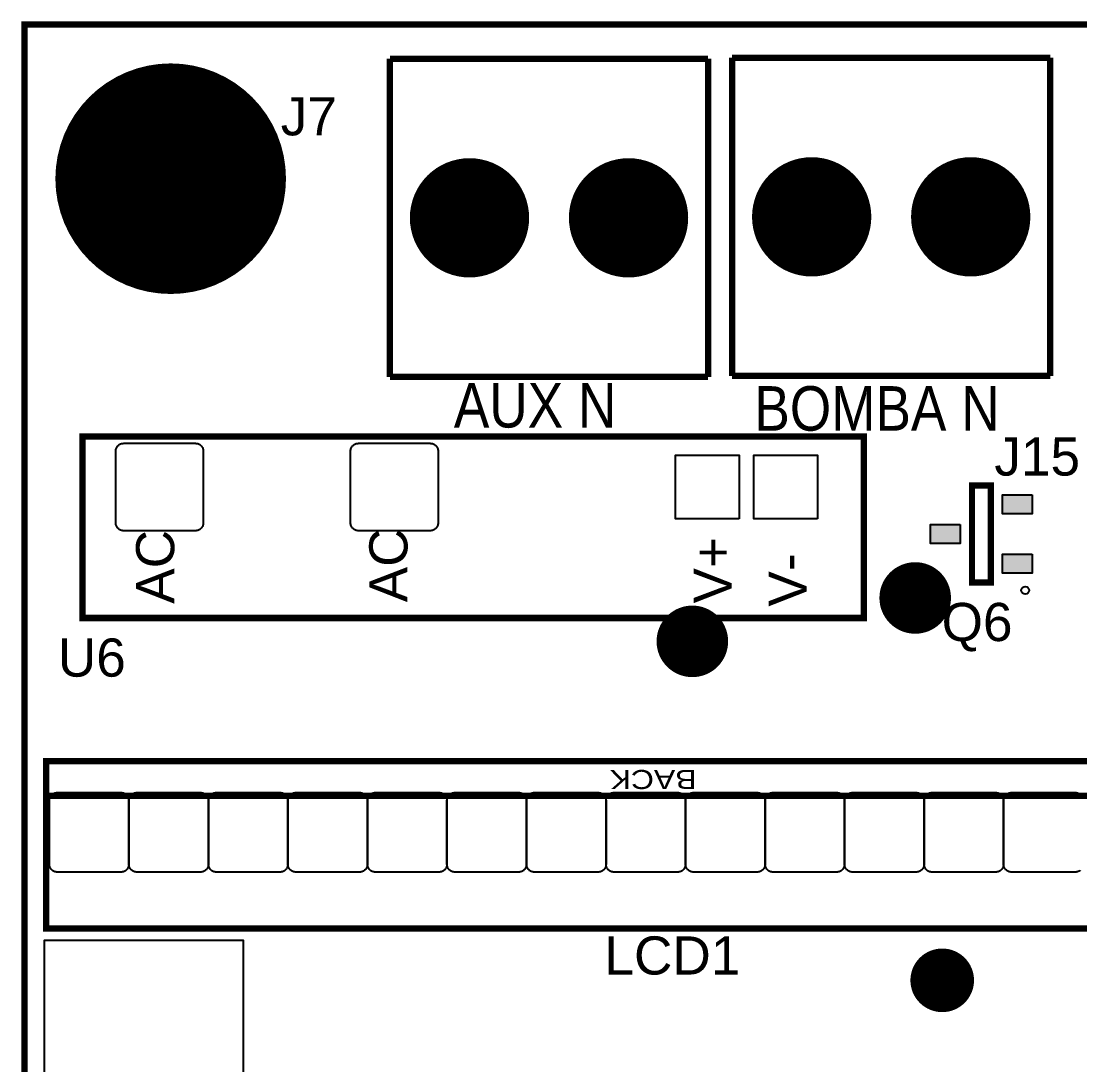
# Model space of a CAD drawing. Header units: inches. Extents: x -2.29 to 2.29, y -1.8 to 1.8.
# Drawn here: x -2.293 to -0.962, y 0.491 to 1.803 of the extents above; entities that cross this region are included whole.
import ezdxf

# ---------------------------------------------------------------- set-up
doc = ezdxf.new("R2010")
doc.units = ezdxf.units.IN
doc.layers.get('0').update_dxf_attribs({"linetype": 'CONTINUOUS'})

# ---------------------------------------------------------------- blocks, each defined once
blk = doc.blocks.new('RPAD')
blk.add_trace([(-0.5, -0.5), (-0.5, 0.5), (0.5, -0.5), (0.5, 0.5)])
blk = doc.blocks.new('EPAD')
at = {"const_width": 0.5}
blk.add_lwpolyline([(-0.25, 0, 1), (0.25, 0, 1)], format="xyb", close=True, dxfattribs=at)

msp = doc.modelspace()

# ---------------------------------------------------------------- linework, layer by layer
for points, const_width in [([(-2.288843, -1.799429), (2.288843, -1.799429), (2.288843, 1.799429), (-2.288843, 1.799429), (-2.288843, -1.799429)], 0.008), ([(-2.288843, -1.799429), (2.288843, -1.799429), (2.288843, 1.799429), (-2.288843, 1.799429), (-2.288843, -1.799429)], 0.008), ([(-2.288843, -1.799429), (2.288843, -1.799429), (2.288843, 1.799429), (-2.288843, 1.799429), (-2.288843, -1.799429)], 0.008), ([(-1.829059, 1.756102), (-1.829059, 1.356102)], 0.008), ([(-1.829059, 1.756102), (-1.429059, 1.756102)], 0.008), ([(-1.829059, 1.756102), (-1.829059, 1.356102)], 0.008), ([(-1.829059, 1.756102), (-1.429059, 1.756102)], 0.008), ([(-1.829059, 1.756102), (-1.829059, 1.356102)], 0.008), ([(-1.829059, 1.756102), (-1.429059, 1.756102)], 0.008), ([(-1.429059, 1.756102), (-1.429059, 1.356102)], 0.008), ([(-1.429059, 1.756102), (-1.429059, 1.356102)], 0.008), ([(-1.429059, 1.756102), (-1.429059, 1.356102)], 0.008), ([(-1.398752, 1.757338), (-1.398752, 1.357338)], 0.008), ([(-1.398752, 1.757338), (-0.998752, 1.757338)], 0.008), ([(-1.398752, 1.757338), (-1.398752, 1.357338)], 0.008), ([(-1.398752, 1.757338), (-0.998752, 1.757338)], 0.008), ([(-1.398752, 1.757338), (-1.398752, 1.357338)], 0.008), ([(-1.398752, 1.757338), (-0.998752, 1.757338)], 0.008), ([(-0.998752, 1.757338), (-0.998752, 1.357338)], 0.008), ([(-0.998752, 1.757338), (-0.998752, 1.357338)], 0.008), ([(-0.998752, 1.757338), (-0.998752, 1.357338)], 0.008), ([(-1.829059, 1.356102), (-1.429059, 1.356102)], 0.008), ([(-1.829059, 1.356102), (-1.429059, 1.356102)], 0.008), ([(-1.829059, 1.356102), (-1.429059, 1.356102)], 0.008), ([(-1.398752, 1.357338), (-0.998752, 1.357338)], 0.008), ([(-1.398752, 1.357338), (-0.998752, 1.357338)], 0.008), ([(-1.398752, 1.357338), (-0.998752, 1.357338)], 0.008), ([(-2.215563, 1.052779), (-1.232996, 1.052779), (-1.232996, 1.281125), (-2.215563, 1.281125), (-2.215563, 1.052779)], 0.008), ([(-2.215563, 1.052779), (-1.232996, 1.052779), (-1.232996, 1.281125), (-2.215563, 1.281125), (-2.215563, 1.052779)], 0.008), ([(-2.215563, 1.052779), (-1.232996, 1.052779), (-1.232996, 1.281125), (-2.215563, 1.281125), (-2.215563, 1.052779)], 0.008), ([(-1.073547, 1.219487), (-1.097169, 1.219487), (-1.097169, 1.09744), (-1.073547, 1.09744), (-1.073547, 1.219487)], 0.007874), ([(-1.073547, 1.219487), (-1.097169, 1.219487), (-1.097169, 1.09744), (-1.073547, 1.09744), (-1.073547, 1.219487)], 0.007874), ([(-1.073547, 1.219487), (-1.097169, 1.219487), (-1.097169, 1.09744), (-1.073547, 1.09744), (-1.073547, 1.219487)], 0.007874), ([(-2.261366, 0.662346), (-0.657366, 0.662346), (-0.657366, 0.872582), (-2.261366, 0.872582), (-2.261366, 0.662346)], 0.008), ([(-2.261366, 0.662346), (-0.657366, 0.662346), (-0.657366, 0.872582), (-2.261366, 0.872582), (-2.261366, 0.662346)], 0.008), ([(-2.261366, 0.662346), (-0.657366, 0.662346), (-0.657366, 0.872582), (-2.261366, 0.872582), (-2.261366, 0.662346)], 0.008), ([(-0.660122, 0.829275), (-2.258547, 0.829275)], 0.008), ([(-0.660122, 0.829275), (-2.258547, 0.829275)], 0.008), ([(-0.660122, 0.829275), (-2.258547, 0.829275)], 0.008)]:
    msp.add_lwpolyline(points, dxfattribs=dict(const_width=const_width))
for points in [[(-2.073822, 1.162519), (-2.163822, 1.162519), (-2.164862, 1.162569), (-2.165867, 1.162718), (-2.166834, 1.16296), (-2.167758, 1.163291), (-2.168634, 1.163705), (-2.169458, 1.1642), (-2.170226, 1.164769), (-2.170932, 1.165409), (-2.171572, 1.166116), (-2.172141, 1.166883), (-2.172636, 1.167707), (-2.173051, 1.168583), (-2.173381, 1.169507), (-2.173624, 1.170474), (-2.173772, 1.17148), (-2.173822, 1.172519), (-2.173822, 1.262519), (-2.173772, 1.263558), (-2.173624, 1.264563), (-2.173381, 1.26553), (-2.173051, 1.266454), (-2.172636, 1.267331), (-2.172141, 1.268155), (-2.171572, 1.268922), (-2.170932, 1.269628), (-2.170226, 1.270269), (-2.169458, 1.270838), (-2.168634, 1.271333), (-2.167758, 1.271747), (-2.166834, 1.272078), (-2.165867, 1.27232), (-2.164862, 1.272469), (-2.163822, 1.272519), (-2.073822, 1.272519), (-2.072783, 1.272469), (-2.071778, 1.27232), (-2.070811, 1.272078), (-2.069887, 1.271747), (-2.069011, 1.271333), (-2.068187, 1.270838), (-2.067419, 1.270269), (-2.066713, 1.269628), (-2.066073, 1.268922), (-2.065504, 1.268155), (-2.065009, 1.267331), (-2.064594, 1.266454), (-2.064263, 1.26553), (-2.064021, 1.264563), (-2.063873, 1.263558), (-2.063822, 1.262519), (-2.063822, 1.172519), (-2.063873, 1.17148), (-2.064021, 1.170474), (-2.064263, 1.169507), (-2.064594, 1.168583), (-2.065009, 1.167707), (-2.065504, 1.166883), (-2.066073, 1.166116), (-2.066713, 1.165409), (-2.067419, 1.164769), (-2.068187, 1.1642), (-2.069011, 1.163705), (-2.069887, 1.163291), (-2.070811, 1.16296), (-2.071778, 1.162718), (-2.072783, 1.162569), (-2.073822, 1.162519)], [(-1.778547, 1.162519), (-1.868547, 1.162519), (-1.869586, 1.162569), (-1.870591, 1.162718), (-1.871558, 1.16296), (-1.872482, 1.163291), (-1.873359, 1.163705), (-1.874183, 1.1642), (-1.87495, 1.164769), (-1.875656, 1.165409), (-1.876296, 1.166116), (-1.876866, 1.166883), (-1.87736, 1.167707), (-1.877775, 1.168583), (-1.878106, 1.169507), (-1.878348, 1.170474), (-1.878496, 1.17148), (-1.878547, 1.172519), (-1.878547, 1.262519), (-1.878496, 1.263558), (-1.878348, 1.264563), (-1.878106, 1.26553), (-1.877775, 1.266454), (-1.87736, 1.267331), (-1.876866, 1.268155), (-1.876296, 1.268922), (-1.875656, 1.269628), (-1.87495, 1.270269), (-1.874183, 1.270838), (-1.873359, 1.271333), (-1.872482, 1.271747), (-1.871558, 1.272078), (-1.870591, 1.27232), (-1.869586, 1.272469), (-1.868547, 1.272519), (-1.778547, 1.272519), (-1.777507, 1.272469), (-1.776502, 1.27232), (-1.775535, 1.272078), (-1.774611, 1.271747), (-1.773735, 1.271333), (-1.772911, 1.270838), (-1.772143, 1.270269), (-1.771437, 1.269628), (-1.770797, 1.268922), (-1.770228, 1.268155), (-1.769733, 1.267331), (-1.769319, 1.266454), (-1.768988, 1.26553), (-1.768746, 1.264563), (-1.768597, 1.263558), (-1.768547, 1.262519), (-1.768547, 1.172519), (-1.768597, 1.17148), (-1.768746, 1.170474), (-1.768988, 1.169507), (-1.769319, 1.168583), (-1.769733, 1.167707), (-1.770228, 1.166883), (-1.770797, 1.166116), (-1.771437, 1.165409), (-1.772143, 1.164769), (-1.772911, 1.1642), (-1.773735, 1.163705), (-1.774611, 1.163291), (-1.775535, 1.16296), (-1.776502, 1.162718), (-1.777507, 1.162569), (-1.778547, 1.162519)], [(-1.389846, 1.177519), (-1.469846, 1.177519), (-1.469846, 1.257519), (-1.389846, 1.257519), (-1.389846, 1.177519)], [(-1.291421, 1.177519), (-1.371421, 1.177519), (-1.371421, 1.257519), (-1.291421, 1.257519), (-1.291421, 1.177519)], [(-1.021582, 1.207865), (-1.021582, 1.183865), (-1.058582, 1.183865), (-1.058582, 1.207865), (-1.021582, 1.207865)], [(-1.112133, 1.170464), (-1.112133, 1.146464), (-1.149133, 1.146464), (-1.149133, 1.170464), (-1.112133, 1.170464)], [(-1.021582, 1.133062), (-1.021582, 1.109062), (-1.058582, 1.109062), (-1.058582, 1.133062), (-1.021582, 1.133062)], [(-2.167366, 0.733212), (-2.247366, 0.733212), (-2.248405, 0.733262), (-2.24941, 0.733411), (-2.250377, 0.733653), (-2.251301, 0.733983), (-2.252178, 0.734398), (-2.253002, 0.734893), (-2.253769, 0.735462), (-2.254475, 0.736102), (-2.255115, 0.736809), (-2.255685, 0.737576), (-2.256179, 0.7384), (-2.256594, 0.739276), (-2.256925, 0.7402), (-2.257167, 0.741167), (-2.257315, 0.742172), (-2.257366, 0.743212), (-2.257366, 0.823212), (-2.257315, 0.824251), (-2.257167, 0.825256), (-2.256925, 0.826223), (-2.256594, 0.827147), (-2.256179, 0.828024), (-2.255685, 0.828848), (-2.255115, 0.829615), (-2.254475, 0.830321), (-2.253769, 0.830961), (-2.253002, 0.831531), (-2.252178, 0.832026), (-2.251301, 0.83244), (-2.250377, 0.832771), (-2.24941, 0.833013), (-2.248405, 0.833161), (-2.247366, 0.833212), (-2.167366, 0.833212), (-2.166326, 0.833161), (-2.165321, 0.833013), (-2.164354, 0.832771), (-2.16343, 0.83244), (-2.162554, 0.832026), (-2.16173, 0.831531), (-2.160962, 0.830961), (-2.160256, 0.830321), (-2.159616, 0.829615), (-2.159047, 0.828848), (-2.158552, 0.828024), (-2.158137, 0.827147), (-2.157807, 0.826223), (-2.157565, 0.825256), (-2.157416, 0.824251), (-2.157366, 0.823212), (-2.157366, 0.743212), (-2.157416, 0.742172), (-2.157565, 0.741167), (-2.157807, 0.7402), (-2.158137, 0.739276), (-2.158552, 0.7384), (-2.159047, 0.737576), (-2.159616, 0.736809), (-2.160256, 0.736102), (-2.160962, 0.735462), (-2.16173, 0.734893), (-2.162554, 0.734398), (-2.16343, 0.733983), (-2.164354, 0.733653), (-2.165321, 0.733411), (-2.166326, 0.733262), (-2.167366, 0.733212)], [(-2.067366, 0.733212), (-2.147366, 0.733212), (-2.148405, 0.733262), (-2.14941, 0.733411), (-2.150377, 0.733653), (-2.151301, 0.733983), (-2.152178, 0.734398), (-2.153002, 0.734893), (-2.153769, 0.735462), (-2.154475, 0.736102), (-2.155115, 0.736809), (-2.155685, 0.737576), (-2.156179, 0.7384), (-2.156594, 0.739276), (-2.156925, 0.7402), (-2.157167, 0.741167), (-2.157315, 0.742172), (-2.157366, 0.743212), (-2.157366, 0.823212), (-2.157315, 0.824251), (-2.157167, 0.825256), (-2.156925, 0.826223), (-2.156594, 0.827147), (-2.156179, 0.828024), (-2.155685, 0.828848), (-2.155115, 0.829615), (-2.154475, 0.830321), (-2.153769, 0.830961), (-2.153002, 0.831531), (-2.152178, 0.832026), (-2.151301, 0.83244), (-2.150377, 0.832771), (-2.14941, 0.833013), (-2.148405, 0.833161), (-2.147366, 0.833212), (-2.067366, 0.833212), (-2.066326, 0.833161), (-2.065321, 0.833013), (-2.064354, 0.832771), (-2.06343, 0.83244), (-2.062554, 0.832026), (-2.06173, 0.831531), (-2.060962, 0.830961), (-2.060256, 0.830321), (-2.059616, 0.829615), (-2.059047, 0.828848), (-2.058552, 0.828024), (-2.058137, 0.827147), (-2.057807, 0.826223), (-2.057565, 0.825256), (-2.057416, 0.824251), (-2.057366, 0.823212), (-2.057366, 0.743212), (-2.057416, 0.742172), (-2.057565, 0.741167), (-2.057807, 0.7402), (-2.058137, 0.739276), (-2.058552, 0.7384), (-2.059047, 0.737576), (-2.059616, 0.736809), (-2.060256, 0.736102), (-2.060962, 0.735462), (-2.06173, 0.734893), (-2.062554, 0.734398), (-2.06343, 0.733983), (-2.064354, 0.733653), (-2.065321, 0.733411), (-2.066326, 0.733262), (-2.067366, 0.733212)], [(-1.967366, 0.733212), (-2.047366, 0.733212), (-2.048405, 0.733262), (-2.04941, 0.733411), (-2.050377, 0.733653), (-2.051301, 0.733983), (-2.052178, 0.734398), (-2.053002, 0.734893), (-2.053769, 0.735462), (-2.054475, 0.736102), (-2.055115, 0.736809), (-2.055685, 0.737576), (-2.056179, 0.7384), (-2.056594, 0.739276), (-2.056925, 0.7402), (-2.057167, 0.741167), (-2.057315, 0.742172), (-2.057366, 0.743212), (-2.057366, 0.823212), (-2.057315, 0.824251), (-2.057167, 0.825256), (-2.056925, 0.826223), (-2.056594, 0.827147), (-2.056179, 0.828024), (-2.055685, 0.828848), (-2.055115, 0.829615), (-2.054475, 0.830321), (-2.053769, 0.830961), (-2.053002, 0.831531), (-2.052178, 0.832026), (-2.051301, 0.83244), (-2.050377, 0.832771), (-2.04941, 0.833013), (-2.048405, 0.833161), (-2.047366, 0.833212), (-1.967366, 0.833212), (-1.966326, 0.833161), (-1.965321, 0.833013), (-1.964354, 0.832771), (-1.96343, 0.83244), (-1.962554, 0.832026), (-1.96173, 0.831531), (-1.960962, 0.830961), (-1.960256, 0.830321), (-1.959616, 0.829615), (-1.959047, 0.828848), (-1.958552, 0.828024), (-1.958137, 0.827147), (-1.957807, 0.826223), (-1.957565, 0.825256), (-1.957416, 0.824251), (-1.957366, 0.823212), (-1.957366, 0.743212), (-1.957416, 0.742172), (-1.957565, 0.741167), (-1.957807, 0.7402), (-1.958137, 0.739276), (-1.958552, 0.7384), (-1.959047, 0.737576), (-1.959616, 0.736809), (-1.960256, 0.736102), (-1.960962, 0.735462), (-1.96173, 0.734893), (-1.962554, 0.734398), (-1.96343, 0.733983), (-1.964354, 0.733653), (-1.965321, 0.733411), (-1.966326, 0.733262), (-1.967366, 0.733212)], [(-1.867366, 0.733212), (-1.947366, 0.733212), (-1.948405, 0.733262), (-1.94941, 0.733411), (-1.950377, 0.733653), (-1.951301, 0.733983), (-1.952178, 0.734398), (-1.953002, 0.734893), (-1.953769, 0.735462), (-1.954475, 0.736102), (-1.955115, 0.736809), (-1.955685, 0.737576), (-1.956179, 0.7384), (-1.956594, 0.739276), (-1.956925, 0.7402), (-1.957167, 0.741167), (-1.957315, 0.742172), (-1.957366, 0.743212), (-1.957366, 0.823212), (-1.957315, 0.824251), (-1.957167, 0.825256), (-1.956925, 0.826223), (-1.956594, 0.827147), (-1.956179, 0.828024), (-1.955685, 0.828848), (-1.955115, 0.829615), (-1.954475, 0.830321), (-1.953769, 0.830961), (-1.953002, 0.831531), (-1.952178, 0.832026), (-1.951301, 0.83244), (-1.950377, 0.832771), (-1.94941, 0.833013), (-1.948405, 0.833161), (-1.947366, 0.833212), (-1.867366, 0.833212), (-1.866326, 0.833161), (-1.865321, 0.833013), (-1.864354, 0.832771), (-1.86343, 0.83244), (-1.862554, 0.832026), (-1.86173, 0.831531), (-1.860962, 0.830961), (-1.860256, 0.830321), (-1.859616, 0.829615), (-1.859047, 0.828848), (-1.858552, 0.828024), (-1.858137, 0.827147), (-1.857807, 0.826223), (-1.857565, 0.825256), (-1.857416, 0.824251), (-1.857366, 0.823212), (-1.857366, 0.743212), (-1.857416, 0.742172), (-1.857565, 0.741167), (-1.857807, 0.7402), (-1.858137, 0.739276), (-1.858552, 0.7384), (-1.859047, 0.737576), (-1.859616, 0.736809), (-1.860256, 0.736102), (-1.860962, 0.735462), (-1.86173, 0.734893), (-1.862554, 0.734398), (-1.86343, 0.733983), (-1.864354, 0.733653), (-1.865321, 0.733411), (-1.866326, 0.733262), (-1.867366, 0.733212)], [(-1.767366, 0.733212), (-1.847366, 0.733212), (-1.848405, 0.733262), (-1.84941, 0.733411), (-1.850377, 0.733653), (-1.851301, 0.733983), (-1.852178, 0.734398), (-1.853002, 0.734893), (-1.853769, 0.735462), (-1.854475, 0.736102), (-1.855115, 0.736809), (-1.855685, 0.737576), (-1.856179, 0.7384), (-1.856594, 0.739276), (-1.856925, 0.7402), (-1.857167, 0.741167), (-1.857315, 0.742172), (-1.857366, 0.743212), (-1.857366, 0.823212), (-1.857315, 0.824251), (-1.857167, 0.825256), (-1.856925, 0.826223), (-1.856594, 0.827147), (-1.856179, 0.828024), (-1.855685, 0.828848), (-1.855115, 0.829615), (-1.854475, 0.830321), (-1.853769, 0.830961), (-1.853002, 0.831531), (-1.852178, 0.832026), (-1.851301, 0.83244), (-1.850377, 0.832771), (-1.84941, 0.833013), (-1.848405, 0.833161), (-1.847366, 0.833212), (-1.767366, 0.833212), (-1.766326, 0.833161), (-1.765321, 0.833013), (-1.764354, 0.832771), (-1.76343, 0.83244), (-1.762554, 0.832026), (-1.76173, 0.831531), (-1.760962, 0.830961), (-1.760256, 0.830321), (-1.759616, 0.829615), (-1.759047, 0.828848), (-1.758552, 0.828024), (-1.758137, 0.827147), (-1.757807, 0.826223), (-1.757565, 0.825256), (-1.757416, 0.824251), (-1.757366, 0.823212), (-1.757366, 0.743212), (-1.757416, 0.742172), (-1.757565, 0.741167), (-1.757807, 0.7402), (-1.758137, 0.739276), (-1.758552, 0.7384), (-1.759047, 0.737576), (-1.759616, 0.736809), (-1.760256, 0.736102), (-1.760962, 0.735462), (-1.76173, 0.734893), (-1.762554, 0.734398), (-1.76343, 0.733983), (-1.764354, 0.733653), (-1.765321, 0.733411), (-1.766326, 0.733262), (-1.767366, 0.733212)], [(-1.667366, 0.733212), (-1.747366, 0.733212), (-1.748405, 0.733262), (-1.74941, 0.733411), (-1.750377, 0.733653), (-1.751301, 0.733983), (-1.752178, 0.734398), (-1.753002, 0.734893), (-1.753769, 0.735462), (-1.754475, 0.736102), (-1.755115, 0.736809), (-1.755685, 0.737576), (-1.756179, 0.7384), (-1.756594, 0.739276), (-1.756925, 0.7402), (-1.757167, 0.741167), (-1.757315, 0.742172), (-1.757366, 0.743212), (-1.757366, 0.823212), (-1.757315, 0.824251), (-1.757167, 0.825256), (-1.756925, 0.826223), (-1.756594, 0.827147), (-1.756179, 0.828024), (-1.755685, 0.828848), (-1.755115, 0.829615), (-1.754475, 0.830321), (-1.753769, 0.830961), (-1.753002, 0.831531), (-1.752178, 0.832026), (-1.751301, 0.83244), (-1.750377, 0.832771), (-1.74941, 0.833013), (-1.748405, 0.833161), (-1.747366, 0.833212), (-1.667366, 0.833212), (-1.666326, 0.833161), (-1.665321, 0.833013), (-1.664354, 0.832771), (-1.66343, 0.83244), (-1.662554, 0.832026), (-1.66173, 0.831531), (-1.660962, 0.830961), (-1.660256, 0.830321), (-1.659616, 0.829615), (-1.659047, 0.828848), (-1.658552, 0.828024), (-1.658137, 0.827147), (-1.657807, 0.826223), (-1.657565, 0.825256), (-1.657416, 0.824251), (-1.657366, 0.823212), (-1.657366, 0.743212), (-1.657416, 0.742172), (-1.657565, 0.741167), (-1.657807, 0.7402), (-1.658137, 0.739276), (-1.658552, 0.7384), (-1.659047, 0.737576), (-1.659616, 0.736809), (-1.660256, 0.736102), (-1.660962, 0.735462), (-1.66173, 0.734893), (-1.662554, 0.734398), (-1.66343, 0.733983), (-1.664354, 0.733653), (-1.665321, 0.733411), (-1.666326, 0.733262), (-1.667366, 0.733212)], [(-1.567366, 0.733212), (-1.647366, 0.733212), (-1.648405, 0.733262), (-1.64941, 0.733411), (-1.650377, 0.733653), (-1.651301, 0.733983), (-1.652178, 0.734398), (-1.653002, 0.734893), (-1.653769, 0.735462), (-1.654475, 0.736102), (-1.655115, 0.736809), (-1.655685, 0.737576), (-1.656179, 0.7384), (-1.656594, 0.739276), (-1.656925, 0.7402), (-1.657167, 0.741167), (-1.657315, 0.742172), (-1.657366, 0.743212), (-1.657366, 0.823212), (-1.657315, 0.824251), (-1.657167, 0.825256), (-1.656925, 0.826223), (-1.656594, 0.827147), (-1.656179, 0.828024), (-1.655685, 0.828848), (-1.655115, 0.829615), (-1.654475, 0.830321), (-1.653769, 0.830961), (-1.653002, 0.831531), (-1.652178, 0.832026), (-1.651301, 0.83244), (-1.650377, 0.832771), (-1.64941, 0.833013), (-1.648405, 0.833161), (-1.647366, 0.833212), (-1.567366, 0.833212), (-1.566326, 0.833161), (-1.565321, 0.833013), (-1.564354, 0.832771), (-1.56343, 0.83244), (-1.562554, 0.832026), (-1.56173, 0.831531), (-1.560962, 0.830961), (-1.560256, 0.830321), (-1.559616, 0.829615), (-1.559047, 0.828848), (-1.558552, 0.828024), (-1.558137, 0.827147), (-1.557807, 0.826223), (-1.557565, 0.825256), (-1.557416, 0.824251), (-1.557366, 0.823212), (-1.557366, 0.743212), (-1.557416, 0.742172), (-1.557565, 0.741167), (-1.557807, 0.7402), (-1.558137, 0.739276), (-1.558552, 0.7384), (-1.559047, 0.737576), (-1.559616, 0.736809), (-1.560256, 0.736102), (-1.560962, 0.735462), (-1.56173, 0.734893), (-1.562554, 0.734398), (-1.56343, 0.733983), (-1.564354, 0.733653), (-1.565321, 0.733411), (-1.566326, 0.733262), (-1.567366, 0.733212)], [(-1.467366, 0.733212), (-1.547366, 0.733212), (-1.548405, 0.733262), (-1.54941, 0.733411), (-1.550377, 0.733653), (-1.551301, 0.733983), (-1.552178, 0.734398), (-1.553002, 0.734893), (-1.553769, 0.735462), (-1.554475, 0.736102), (-1.555115, 0.736809), (-1.555685, 0.737576), (-1.556179, 0.7384), (-1.556594, 0.739276), (-1.556925, 0.7402), (-1.557167, 0.741167), (-1.557315, 0.742172), (-1.557366, 0.743212), (-1.557366, 0.823212), (-1.557315, 0.824251), (-1.557167, 0.825256), (-1.556925, 0.826223), (-1.556594, 0.827147), (-1.556179, 0.828024), (-1.555685, 0.828848), (-1.555115, 0.829615), (-1.554475, 0.830321), (-1.553769, 0.830961), (-1.553002, 0.831531), (-1.552178, 0.832026), (-1.551301, 0.83244), (-1.550377, 0.832771), (-1.54941, 0.833013), (-1.548405, 0.833161), (-1.547366, 0.833212), (-1.467366, 0.833212), (-1.466326, 0.833161), (-1.465321, 0.833013), (-1.464354, 0.832771), (-1.46343, 0.83244), (-1.462554, 0.832026), (-1.46173, 0.831531), (-1.460962, 0.830961), (-1.460256, 0.830321), (-1.459616, 0.829615), (-1.459047, 0.828848), (-1.458552, 0.828024), (-1.458137, 0.827147), (-1.457807, 0.826223), (-1.457565, 0.825256), (-1.457416, 0.824251), (-1.457366, 0.823212), (-1.457366, 0.743212), (-1.457416, 0.742172), (-1.457565, 0.741167), (-1.457807, 0.7402), (-1.458137, 0.739276), (-1.458552, 0.7384), (-1.459047, 0.737576), (-1.459616, 0.736809), (-1.460256, 0.736102), (-1.460962, 0.735462), (-1.46173, 0.734893), (-1.462554, 0.734398), (-1.46343, 0.733983), (-1.464354, 0.733653), (-1.465321, 0.733411), (-1.466326, 0.733262), (-1.467366, 0.733212)], [(-1.367366, 0.733212), (-1.447366, 0.733212), (-1.448405, 0.733262), (-1.44941, 0.733411), (-1.450377, 0.733653), (-1.451301, 0.733983), (-1.452178, 0.734398), (-1.453002, 0.734893), (-1.453769, 0.735462), (-1.454475, 0.736102), (-1.455115, 0.736809), (-1.455685, 0.737576), (-1.456179, 0.7384), (-1.456594, 0.739276), (-1.456925, 0.7402), (-1.457167, 0.741167), (-1.457315, 0.742172), (-1.457366, 0.743212), (-1.457366, 0.823212), (-1.457315, 0.824251), (-1.457167, 0.825256), (-1.456925, 0.826223), (-1.456594, 0.827147), (-1.456179, 0.828024), (-1.455685, 0.828848), (-1.455115, 0.829615), (-1.454475, 0.830321), (-1.453769, 0.830961), (-1.453002, 0.831531), (-1.452178, 0.832026), (-1.451301, 0.83244), (-1.450377, 0.832771), (-1.44941, 0.833013), (-1.448405, 0.833161), (-1.447366, 0.833212), (-1.367366, 0.833212), (-1.366326, 0.833161), (-1.365321, 0.833013), (-1.364354, 0.832771), (-1.36343, 0.83244), (-1.362554, 0.832026), (-1.36173, 0.831531), (-1.360962, 0.830961), (-1.360256, 0.830321), (-1.359616, 0.829615), (-1.359047, 0.828848), (-1.358552, 0.828024), (-1.358137, 0.827147), (-1.357807, 0.826223), (-1.357565, 0.825256), (-1.357416, 0.824251), (-1.357366, 0.823212), (-1.357366, 0.743212), (-1.357416, 0.742172), (-1.357565, 0.741167), (-1.357807, 0.7402), (-1.358137, 0.739276), (-1.358552, 0.7384), (-1.359047, 0.737576), (-1.359616, 0.736809), (-1.360256, 0.736102), (-1.360962, 0.735462), (-1.36173, 0.734893), (-1.362554, 0.734398), (-1.36343, 0.733983), (-1.364354, 0.733653), (-1.365321, 0.733411), (-1.366326, 0.733262), (-1.367366, 0.733212)], [(-1.267366, 0.733212), (-1.347366, 0.733212), (-1.348405, 0.733262), (-1.34941, 0.733411), (-1.350377, 0.733653), (-1.351301, 0.733983), (-1.352178, 0.734398), (-1.353002, 0.734893), (-1.353769, 0.735462), (-1.354475, 0.736102), (-1.355115, 0.736809), (-1.355685, 0.737576), (-1.356179, 0.7384), (-1.356594, 0.739276), (-1.356925, 0.7402), (-1.357167, 0.741167), (-1.357315, 0.742172), (-1.357366, 0.743212), (-1.357366, 0.823212), (-1.357315, 0.824251), (-1.357167, 0.825256), (-1.356925, 0.826223), (-1.356594, 0.827147), (-1.356179, 0.828024), (-1.355685, 0.828848), (-1.355115, 0.829615), (-1.354475, 0.830321), (-1.353769, 0.830961), (-1.353002, 0.831531), (-1.352178, 0.832026), (-1.351301, 0.83244), (-1.350377, 0.832771), (-1.34941, 0.833013), (-1.348405, 0.833161), (-1.347366, 0.833212), (-1.267366, 0.833212), (-1.266326, 0.833161), (-1.265321, 0.833013), (-1.264354, 0.832771), (-1.26343, 0.83244), (-1.262554, 0.832026), (-1.26173, 0.831531), (-1.260962, 0.830961), (-1.260256, 0.830321), (-1.259616, 0.829615), (-1.259047, 0.828848), (-1.258552, 0.828024), (-1.258137, 0.827147), (-1.257807, 0.826223), (-1.257565, 0.825256), (-1.257416, 0.824251), (-1.257366, 0.823212), (-1.257366, 0.743212), (-1.257416, 0.742172), (-1.257565, 0.741167), (-1.257807, 0.7402), (-1.258137, 0.739276), (-1.258552, 0.7384), (-1.259047, 0.737576), (-1.259616, 0.736809), (-1.260256, 0.736102), (-1.260962, 0.735462), (-1.26173, 0.734893), (-1.262554, 0.734398), (-1.26343, 0.733983), (-1.264354, 0.733653), (-1.265321, 0.733411), (-1.266326, 0.733262), (-1.267366, 0.733212)], [(-1.167366, 0.733212), (-1.247366, 0.733212), (-1.248405, 0.733262), (-1.24941, 0.733411), (-1.250377, 0.733653), (-1.251301, 0.733983), (-1.252178, 0.734398), (-1.253002, 0.734893), (-1.253769, 0.735462), (-1.254475, 0.736102), (-1.255115, 0.736809), (-1.255685, 0.737576), (-1.256179, 0.7384), (-1.256594, 0.739276), (-1.256925, 0.7402), (-1.257167, 0.741167), (-1.257315, 0.742172), (-1.257366, 0.743212), (-1.257366, 0.823212), (-1.257315, 0.824251), (-1.257167, 0.825256), (-1.256925, 0.826223), (-1.256594, 0.827147), (-1.256179, 0.828024), (-1.255685, 0.828848), (-1.255115, 0.829615), (-1.254475, 0.830321), (-1.253769, 0.830961), (-1.253002, 0.831531), (-1.252178, 0.832026), (-1.251301, 0.83244), (-1.250377, 0.832771), (-1.24941, 0.833013), (-1.248405, 0.833161), (-1.247366, 0.833212), (-1.167366, 0.833212), (-1.166326, 0.833161), (-1.165321, 0.833013), (-1.164354, 0.832771), (-1.16343, 0.83244), (-1.162554, 0.832026), (-1.16173, 0.831531), (-1.160962, 0.830961), (-1.160256, 0.830321), (-1.159616, 0.829615), (-1.159047, 0.828848), (-1.158552, 0.828024), (-1.158137, 0.827147), (-1.157807, 0.826223), (-1.157565, 0.825256), (-1.157416, 0.824251), (-1.157366, 0.823212), (-1.157366, 0.743212), (-1.157416, 0.742172), (-1.157565, 0.741167), (-1.157807, 0.7402), (-1.158137, 0.739276), (-1.158552, 0.7384), (-1.159047, 0.737576), (-1.159616, 0.736809), (-1.160256, 0.736102), (-1.160962, 0.735462), (-1.16173, 0.734893), (-1.162554, 0.734398), (-1.16343, 0.733983), (-1.164354, 0.733653), (-1.165321, 0.733411), (-1.166326, 0.733262), (-1.167366, 0.733212)], [(-1.067366, 0.733212), (-1.147366, 0.733212), (-1.148405, 0.733262), (-1.14941, 0.733411), (-1.150377, 0.733653), (-1.151301, 0.733983), (-1.152178, 0.734398), (-1.153002, 0.734893), (-1.153769, 0.735462), (-1.154475, 0.736102), (-1.155115, 0.736809), (-1.155685, 0.737576), (-1.156179, 0.7384), (-1.156594, 0.739276), (-1.156925, 0.7402), (-1.157167, 0.741167), (-1.157315, 0.742172), (-1.157366, 0.743212), (-1.157366, 0.823212), (-1.157315, 0.824251), (-1.157167, 0.825256), (-1.156925, 0.826223), (-1.156594, 0.827147), (-1.156179, 0.828024), (-1.155685, 0.828848), (-1.155115, 0.829615), (-1.154475, 0.830321), (-1.153769, 0.830961), (-1.153002, 0.831531), (-1.152178, 0.832026), (-1.151301, 0.83244), (-1.150377, 0.832771), (-1.14941, 0.833013), (-1.148405, 0.833161), (-1.147366, 0.833212), (-1.067366, 0.833212), (-1.066326, 0.833161), (-1.065321, 0.833013), (-1.064354, 0.832771), (-1.06343, 0.83244), (-1.062554, 0.832026), (-1.06173, 0.831531), (-1.060962, 0.830961), (-1.060256, 0.830321), (-1.059616, 0.829615), (-1.059047, 0.828848), (-1.058552, 0.828024), (-1.058137, 0.827147), (-1.057807, 0.826223), (-1.057565, 0.825256), (-1.057416, 0.824251), (-1.057366, 0.823212), (-1.057366, 0.743212), (-1.057416, 0.742172), (-1.057565, 0.741167), (-1.057807, 0.7402), (-1.058137, 0.739276), (-1.058552, 0.7384), (-1.059047, 0.737576), (-1.059616, 0.736809), (-1.060256, 0.736102), (-1.060962, 0.735462), (-1.06173, 0.734893), (-1.062554, 0.734398), (-1.06343, 0.733983), (-1.064354, 0.733653), (-1.065321, 0.733411), (-1.066326, 0.733262), (-1.067366, 0.733212)]]:
    msp.add_lwpolyline(points, close=True)
for points in [[(-0.960962, 0.735462), (-0.96173, 0.734893), (-0.962554, 0.734398), (-0.96343, 0.733983), (-0.964354, 0.733653), (-0.965321, 0.733411), (-0.966326, 0.733262), (-0.967366, 0.733212), (-0.967366, 0.733212), (-1.047366, 0.733212), (-1.048405, 0.733262), (-1.04941, 0.733411), (-1.050377, 0.733653), (-1.051301, 0.733983), (-1.052178, 0.734398), (-1.053002, 0.734893), (-1.053769, 0.735462), (-1.054475, 0.736102), (-1.055115, 0.736809), (-1.055685, 0.737576), (-1.056179, 0.7384), (-1.056594, 0.739276), (-1.056925, 0.7402), (-1.057167, 0.741167), (-1.057315, 0.742172), (-1.057366, 0.743212), (-1.057366, 0.823212), (-1.057315, 0.824251), (-1.057167, 0.825256), (-1.056925, 0.826223), (-1.056594, 0.827147), (-1.056179, 0.828024), (-1.055685, 0.828848), (-1.055115, 0.829615), (-1.054475, 0.830321), (-1.053769, 0.830961), (-1.053002, 0.831531), (-1.052178, 0.832026), (-1.051301, 0.83244), (-1.050377, 0.832771), (-1.04941, 0.833013), (-1.048405, 0.833161), (-1.047366, 0.833212), (-0.967366, 0.833212), (-0.966326, 0.833161), (-0.965321, 0.833013), (-0.964354, 0.832771), (-0.96343, 0.83244), (-0.962554, 0.832026), (-0.96173, 0.831531), (-0.960962, 0.830961)], [(-2.013159, -0.321204), (-2.013159, 0.647142), (-2.263859, 0.647142), (-2.263859, -0.321204), (-2.013159, -0.321204)]]:
    msp.add_lwpolyline(points)
msp.add_circle((-1.03024, 1.087598), 0.004921)
msp.add_circle((-1.03024, 1.087598), 0.004921)
msp.add_circle((-1.03024, 1.087598), 0.004921)

# ---------------------------------------------------------------- block references
for p, xscale, yscale in [((-2.104837, 1.605314), 0.29, 0.29), ((-1.729059, 1.556102), 0.15, 0.15), ((-1.529059, 1.556102), 0.15, 0.15), ((-1.298752, 1.557338), 0.15, 0.15), ((-1.098752, 1.557338), 0.15, 0.15), ((-1.168565, 1.077984), 0.09, 0.09), ((-1.448815, 1.023409), 0.09, 0.09), ((-1.134589, 0.597091), 0.08, 0.08)]:
    msp.add_blockref('EPAD', p, dxfattribs=dict(xscale=xscale, yscale=yscale))
at = {"xscale": 0.024, "yscale": 0.037, "rotation": 270}
for p in [(-1.040082, 1.195865), (-1.130633, 1.158464), (-1.040082, 1.121062)]:
    msp.add_blockref('RPAD', p, dxfattribs=at)

# ---------------------------------------------------------------- texts
for s, height, width, p in [('J7', 0.048, 1.041667, (-1.96646, 1.659802)), ('J7', 0.048, 1.041667, (-1.96646, 1.659802)), ('J7', 0.048, 1.041667, (-1.96646, 1.659802)), ('AUX N', 0.056, 0.892857, (-1.748744, 1.292314)), ('AUX N', 0.056, 0.892857, (-1.748744, 1.292314)), ('AUX N', 0.056, 0.892857, (-1.748744, 1.292314)), ('BOMBA N', 0.056, 0.892857, (-1.370791, 1.288377)), ('BOMBA N', 0.056, 0.892857, (-1.370791, 1.288377)), ('BOMBA N', 0.056, 0.892857, (-1.370791, 1.288377)), ('J15', 0.048, 1.041667, (-1.069027, 1.231905)), ('J15', 0.048, 1.041667, (-1.069027, 1.231905)), ('J15', 0.048, 1.041667, (-1.069027, 1.231905)), ('Q6', 0.048, 1.041667, (-1.135358, 1.023755)), ('Q6', 0.048, 1.041667, (-1.135358, 1.023755)), ('Q6', 0.048, 1.041667, (-1.135358, 1.023755)), ('U6', 0.048, 1.041667, (-2.24672, 0.979031)), ('U6', 0.048, 1.041667, (-2.24672, 0.979031)), ('U6', 0.048, 1.041667, (-2.24672, 0.979031)), ('LCD1', 0.048, 1.041667, (-1.559366, 0.604346)), ('LCD1', 0.048, 1.041667, (-1.559366, 0.604346)), ('LCD1', 0.048, 1.041667, (-1.559366, 0.604346))]:
    msp.add_text(s, height=height, dxfattribs=dict(width=width)).set_placement(p)
for s, height, rotation, width, p in [('AC', 0.048, 90, 1.041667, (-2.100326, 1.070669)), ('AC', 0.048, 90, 1.041667, (-2.100326, 1.070669)), ('AC', 0.048, 90, 1.041667, (-2.100326, 1.070669)), ('AC', 0.048, 90, 1.041667, (-1.807051, 1.072543)), ('AC', 0.048, 90, 1.041667, (-1.807051, 1.072543)), ('AC', 0.048, 90, 1.041667, (-1.807051, 1.072543)), ('V+', 0.048, 90, 1.041667, (-1.39935, 1.071046)), ('V+', 0.048, 90, 1.041667, (-1.39935, 1.071046)), ('V+', 0.048, 90, 1.041667, (-1.39935, 1.071046)), ('V-', 0.048, 90, 1.041667, (-1.304862, 1.067109)), ('V-', 0.048, 90, 1.041667, (-1.304862, 1.067109)), ('V-', 0.048, 90, 1.041667, (-1.304862, 1.067109)), ('BACK', 0.024, 180, 1.25, (-1.443586, 0.861708)), ('BACK', 0.024, 180, 1.25, (-1.443586, 0.861708)), ('BACK', 0.024, 180, 1.25, (-1.443586, 0.861708))]:
    msp.add_text(s, height=height, rotation=rotation, dxfattribs=dict(width=width)).set_placement(p)

doc.saveas('drawing.dxf')
